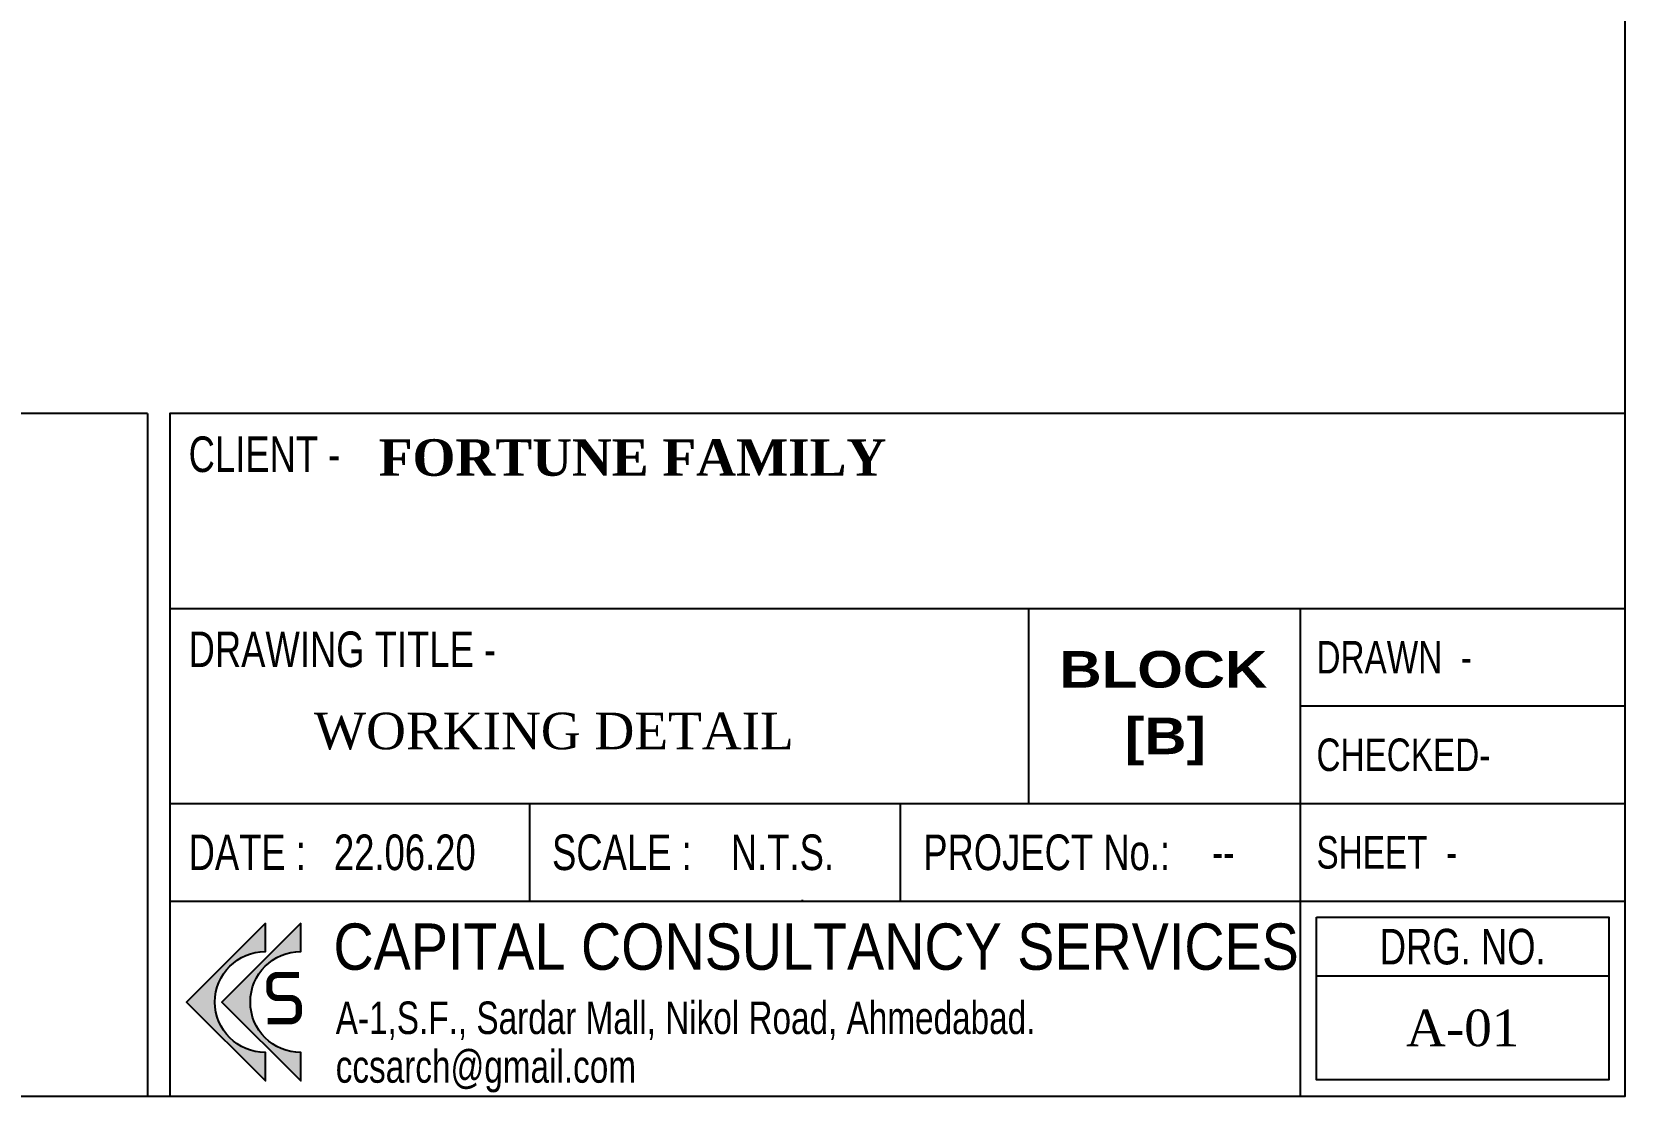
# Model space of a CAD drawing. Header units: inches. Extents: x 14235 to 14499, y 0 to 2549.
# Drawn here: x 14456.31 to 14465.73, y 2346.6 to 2352.89 of the extents above; entities that cross this region are included whole.
import ezdxf
from ezdxf.enums import TextEntityAlignment as Align

# ---------------------------------------------------------------- set-up
doc = ezdxf.new("R2010")
doc.units = ezdxf.units.IN
doc.header["$LTSCALE"] = 0.25
doc.header["$MEASUREMENT"] = 0
for name, color, linetype in [('text-large', 7, 'Continuous'), ('text-small', 7, 'Continuous'), ('vp', 7, 'Continuous'), ('wall', 7, 'Continuous')]:
    doc.layers.add(name, color=color, linetype=linetype)
doc.styles.add('ARIAL', font='TIMES_0.TTF')
doc.styles.add('ARL', font='swisscl_0.ttf')
doc.styles.add('B', font='ARIBLK_0.TTF')
doc.styles.add('BOLD TIME', font='TIMESBD_0.TTF')
doc.styles.add('SansSerif', font='sanss__.ttf', dxfattribs={"width": 0.8})

# ---------------------------------------------------------------- blocks, each defined once
blk = doc.blocks.new('TITLE')
at = {"layer": 'text-large'}
for points in [[(-2.4884, 0.3588), (-2.4884, 0.4159), (-2.6781, 0.2261), (-2.4884, 0.0364), (-2.4884, 0.0935), (-2.4884, 0.1047, -1), (-2.4884, 0.3476)], [(-2.5931, 0.2261), (-2.4033, 0.0364), (-2.4033, 0.0935), (-2.4033, 0.1047, -1), (-2.4033, 0.3476), (-2.4033, 0.3588), (-2.4033, 0.4159)]]:
    blk.add_hatch(color=256, dxfattribs=at).paths.add_polyline_path(points)
for points in [[(-2.4884, 0.4159), (-2.6781, 0.2261), (-2.4884, 0.0364), (-2.4884, 0.0935), (-2.4884, 0.1047, -1), (-2.4884, 0.3476), (-2.4884, 0.3588)], [(-2.4033, 0.4159), (-2.5931, 0.2261), (-2.4033, 0.0364), (-2.4033, 0.0935), (-2.4033, 0.1047, -1), (-2.4033, 0.3476), (-2.4033, 0.3588)]]:
    blk.add_lwpolyline(points, format="xyb", close=True, dxfattribs=at)
at = {"layer": 'text-small', "color": 174, "true_color": 0x00008f, "const_width": 0.015}
blk.add_lwpolyline([(-2.4076, 0.2911), (-2.4592, 0.2911, 0.414214), (-2.4792, 0.2711), (-2.4792, 0.2558, 0.414214), (-2.4592, 0.2358), (-2.4282, 0.2358, -0.414214), (-2.4082, 0.2158), (-2.4082, 0.2, -0.414214), (-2.4282, 0.18), (-2.4832, 0.18)], format="xyb", dxfattribs=at)
at = {"layer": 'text-large', "style": 'SansSerif', "width": 0.861038}
blk.add_text(' CAPITAL CONSULTANCY SERVICES', height=0.111328, dxfattribs=at).set_placement((-2.3621, 0.3036))
at = {"layer": 'text-small', "color": 174, "true_color": 0x00008f, "style": 'ARL'}
for s, p in [('A-1,S.F., Sardar Mall, Nikol Road, Ahmedabad.', (-2.3194, 0.1492)), ('ccsarch@gmail.com', (-2.3194, 0.0322))]:
    blk.add_text(s, height=0.078125, dxfattribs=at).set_placement(p)

msp = doc.modelspace()

# ---------------------------------------------------------------- linework, layer by layer
at = {"layer": 'text-small'}
msp.add_line((14463.9036, 2347.3093), (14465.6323, 2347.3093), dxfattribs=at)
for points in [[(14457.1233, 2346.5992), (14465.7284, 2346.5992), (14465.7284, 2350.6329), (14457.1233, 2350.6329)], [(14463.9036, 2347.6557), (14465.6323, 2347.6557), (14465.6323, 2346.6953), (14463.9036, 2346.6953)]]:
    msp.add_lwpolyline(points, close=True, dxfattribs=at)
at = {"layer": 'vp', "color": 1}
for p, q in [((14457.1233, 2349.4804), (14465.7284, 2349.4804)), ((14462.2038, 2348.3279), (14462.2038, 2349.4804)), ((14463.8076, 2349.4804), (14463.8076, 2347.7517)), ((14463.8076, 2348.9042), (14465.7284, 2348.9042)), ((14457.1233, 2348.3279), (14465.7284, 2348.3279)), ((14459.2531, 2347.7517), (14459.2531, 2348.3279)), ((14461.4444, 2347.7517), (14461.4444, 2348.3279)), ((14457.1233, 2347.7517), (14465.7284, 2347.7517)), ((14463.8076, 2347.7517), (14463.8076, 2346.5992))]:
    msp.add_line(p, q, dxfattribs=at)
at = {"layer": 'vp'}
msp.add_line((14460.8624, 2347.7595), (14460.8624, 2347.7517), dxfattribs=at)
msp.add_line((14460.8624, 2347.7595), (14460.8624, 2347.7517), dxfattribs=at)
at = {"layer": 'wall'}
for q in [(14439.6051, 2350.6329), (14456.9924, 2346.5992)]:
    msp.add_line((14456.9924, 2350.6329), q, dxfattribs=at)
msp.add_lwpolyline([(14465.7284, 2383.5412), (14439.6051, 2383.5412), (14439.6051, 2346.5992), (14465.7284, 2346.5992)], close=True, dxfattribs=at)

# ---------------------------------------------------------------- block references
at = {"xscale": 2.458594590906489, "yscale": 2.458594590906489, "zscale": 2.458594590906489}
msp.add_blockref('TITLE', (14463.8076, 2346.5992), dxfattribs=at)

# ---------------------------------------------------------------- texts
at = {"layer": 'text-small'}
for s, height, style, p in [('CLIENT -', 0.21, 'ARL', (14457.2353, 2350.2867)), ('FORTUNE FAMILY ', 0.216087, 'BOLD TIME', (14458.3596, 2350.2644)), ('DRAWING TITLE -', 0.21, 'ARL', (14457.2353, 2349.1343)), ('BLOCK', 0.21609, 'B', (14462.3838, 2349.0127)), ('WORKING DETAIL ', 0.216087, 'ARIAL', (14457.9763, 2348.6487)), ('[B]', 0.21609, 'B', (14462.7705, 2348.6194))]:
    msp.add_text(s, height=height, dxfattribs=dict(at, style=style)).set_placement(p)
at = {"layer": 'text-small', "style": 'ARL'}
for s, height, p in [('DRAWN  -', 0.19208, (14463.9036, 2349.1923)), ('CHECKED-', 0.19208, (14463.9036, 2348.616)), ('DATE :', 0.21, (14457.2353, 2348.0398)), ('22.06.20', 0.21, (14458.0945, 2348.0398)), ('SCALE :', 0.21, (14459.3839, 2348.0398)), ('N.T.S.', 0.21, (14460.4411, 2348.0398)), ('PROJECT No.:', 0.21, (14461.5786, 2348.0398)), ('SHEET  -', 0.19208, (14463.9036, 2348.0398)), ('--', 0.19208, (14463.2872, 2348.0398))]:
    msp.add_text(s, height=height, dxfattribs=at).set_placement(p, align=Align.MIDDLE_LEFT)
at = {"layer": 'text-small'}
for s, height, style, p in [('DRG. NO.', 0.21, 'ARL', (14464.768, 2347.4825)), ('A-01', 0.21609, 'ARIAL', (14464.768, 2347.0023))]:
    msp.add_text(s, height=height, dxfattribs=dict(at, style=style)).set_placement(p, align=Align.MIDDLE_CENTER)

doc.saveas('drawing.dxf')
